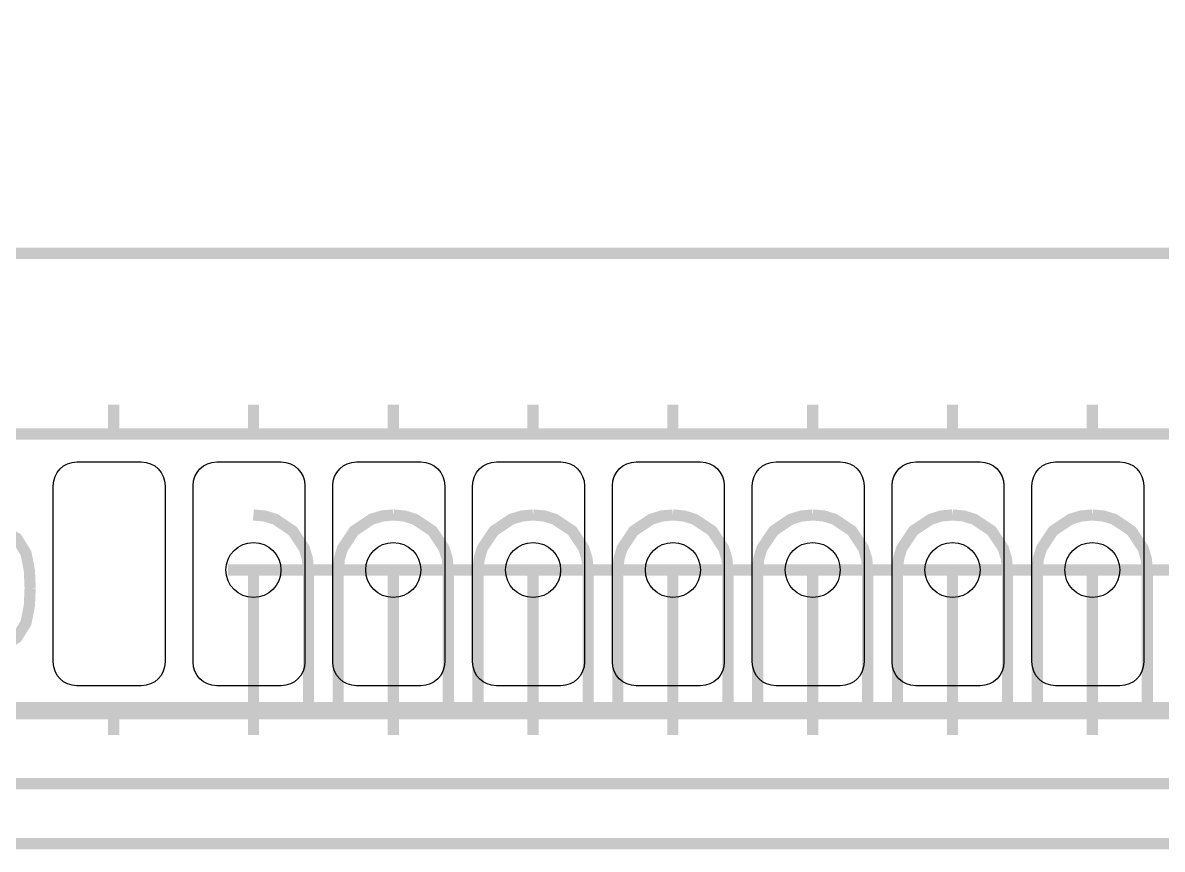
# Model space of a CAD drawing. Header units: inches. Extents: x -2.28 to 2.28, y -1.45 to 1.48.
# Drawn here: x -0.994 to -0.179, y -1.441 to -0.85 of the extents above; entities that cross this region are included whole.
import ezdxf

# ---------------------------------------------------------------- set-up
doc = ezdxf.new("R2010")
doc.units = ezdxf.units.IN
doc.layers.get('0').update_dxf_attribs({"linetype": 'CONTINUOUS'})

msp = doc.modelspace()

# ---------------------------------------------------------------- linework, layer by layer
at = {"const_width": 0.008}
for points in [[(-2.271654, -1.436724), (2.279528, -1.436724), (2.279528, 1.472724), (-2.271654, 1.472724), (-2.271654, -1.436724)], [(-2.271654, -1.436724), (2.279528, -1.436724), (2.279528, 1.472724), (-2.271654, 1.472724), (-2.271654, -1.436724)], [(-2.271654, -1.436724), (2.279528, -1.436724), (2.279528, 1.472724), (-2.271654, 1.472724), (-2.271654, -1.436724)], [(-1.362528, -1.014685), (2.062669, -1.014685)], [(-1.362528, -1.014685), (2.062669, -1.014685)], [(-1.362528, -1.014685), (2.062669, -1.014685)], [(-0.929457, -1.142638), (-0.929457, -1.122953)], [(-0.929457, -1.142638), (-0.929457, -1.122953)], [(-0.929457, -1.142638), (-0.929457, -1.122953)], [(-0.829457, -1.142638), (-0.829457, -1.122953)], [(-0.829457, -1.142638), (-0.829457, -1.122953)], [(-0.829457, -1.142638), (-0.829457, -1.122953)], [(-0.729457, -1.142638), (-0.729457, -1.122953)], [(-0.729457, -1.142638), (-0.729457, -1.122953)], [(-0.729457, -1.142638), (-0.729457, -1.122953)], [(-0.629457, -1.142638), (-0.629457, -1.122953)], [(-0.629457, -1.142638), (-0.629457, -1.122953)], [(-0.629457, -1.142638), (-0.629457, -1.122953)], [(-0.529457, -1.142638), (-0.529457, -1.122953)], [(-0.529457, -1.142638), (-0.529457, -1.122953)], [(-0.529457, -1.142638), (-0.529457, -1.122953)], [(-0.429457, -1.142638), (-0.429457, -1.122953)], [(-0.429457, -1.142638), (-0.429457, -1.122953)], [(-0.429457, -1.142638), (-0.429457, -1.122953)], [(-0.329457, -1.142638), (-0.329457, -1.122953)], [(-0.329457, -1.142638), (-0.329457, -1.122953)], [(-0.329457, -1.142638), (-0.329457, -1.122953)], [(-0.229457, -1.142638), (-0.229457, -1.122953)], [(-0.229457, -1.142638), (-0.229457, -1.122953)], [(-0.229457, -1.142638), (-0.229457, -1.122953)], [(-1.032693, -1.393811), (1.067307, -1.393811), (1.067307, -1.143811), (-1.032693, -1.143811), (-1.032693, -1.393811)], [(-1.032693, -1.393811), (1.067307, -1.393811), (1.067307, -1.143811), (-1.032693, -1.143811), (-1.032693, -1.393811)], [(-1.032693, -1.393811), (1.067307, -1.393811), (1.067307, -1.143811), (-1.032693, -1.143811), (-1.032693, -1.393811)], [(-0.790087, -1.241063), (-0.79087, -1.233013), (-0.793124, -1.225569), (-0.801467, -1.213073), (-0.813962, -1.20473), (-0.821407, -1.202476), (-0.829457, -1.201693)], [(-0.790087, -1.241063), (-0.79087, -1.233013), (-0.793124, -1.225569), (-0.801467, -1.213073), (-0.813962, -1.20473), (-0.821407, -1.202476), (-0.829457, -1.201693)], [(-0.790087, -1.241063), (-0.79087, -1.233013), (-0.793124, -1.225569), (-0.801467, -1.213073), (-0.813962, -1.20473), (-0.821407, -1.202476), (-0.829457, -1.201693)], [(-0.768827, -1.241063), (-0.768043, -1.233013), (-0.765789, -1.225569), (-0.757446, -1.213073), (-0.744951, -1.20473), (-0.737507, -1.202476), (-0.729457, -1.201693)], [(-0.768827, -1.241063), (-0.768043, -1.233013), (-0.765789, -1.225569), (-0.757446, -1.213073), (-0.744951, -1.20473), (-0.737507, -1.202476), (-0.729457, -1.201693)], [(-0.768827, -1.241063), (-0.768043, -1.233013), (-0.765789, -1.225569), (-0.757446, -1.213073), (-0.744951, -1.20473), (-0.737507, -1.202476), (-0.729457, -1.201693)], [(-0.690087, -1.241063), (-0.69087, -1.233013), (-0.693124, -1.225569), (-0.701467, -1.213073), (-0.713962, -1.20473), (-0.721407, -1.202476), (-0.729457, -1.201693)], [(-0.690087, -1.241063), (-0.69087, -1.233013), (-0.693124, -1.225569), (-0.701467, -1.213073), (-0.713962, -1.20473), (-0.721407, -1.202476), (-0.729457, -1.201693)], [(-0.690087, -1.241063), (-0.69087, -1.233013), (-0.693124, -1.225569), (-0.701467, -1.213073), (-0.713962, -1.20473), (-0.721407, -1.202476), (-0.729457, -1.201693)], [(-0.668827, -1.241063), (-0.668043, -1.233013), (-0.665789, -1.225569), (-0.657446, -1.213073), (-0.644951, -1.20473), (-0.637507, -1.202476), (-0.629457, -1.201693)], [(-0.668827, -1.241063), (-0.668043, -1.233013), (-0.665789, -1.225569), (-0.657446, -1.213073), (-0.644951, -1.20473), (-0.637507, -1.202476), (-0.629457, -1.201693)], [(-0.668827, -1.241063), (-0.668043, -1.233013), (-0.665789, -1.225569), (-0.657446, -1.213073), (-0.644951, -1.20473), (-0.637507, -1.202476), (-0.629457, -1.201693)], [(-0.590087, -1.241063), (-0.59087, -1.233013), (-0.593124, -1.225569), (-0.601467, -1.213073), (-0.613962, -1.20473), (-0.621407, -1.202476), (-0.629457, -1.201693)], [(-0.590087, -1.241063), (-0.59087, -1.233013), (-0.593124, -1.225569), (-0.601467, -1.213073), (-0.613962, -1.20473), (-0.621407, -1.202476), (-0.629457, -1.201693)], [(-0.590087, -1.241063), (-0.59087, -1.233013), (-0.593124, -1.225569), (-0.601467, -1.213073), (-0.613962, -1.20473), (-0.621407, -1.202476), (-0.629457, -1.201693)], [(-0.568827, -1.241063), (-0.568043, -1.233013), (-0.565789, -1.225569), (-0.557446, -1.213073), (-0.544951, -1.20473), (-0.537507, -1.202476), (-0.529457, -1.201693)], [(-0.568827, -1.241063), (-0.568043, -1.233013), (-0.565789, -1.225569), (-0.557446, -1.213073), (-0.544951, -1.20473), (-0.537507, -1.202476), (-0.529457, -1.201693)], [(-0.568827, -1.241063), (-0.568043, -1.233013), (-0.565789, -1.225569), (-0.557446, -1.213073), (-0.544951, -1.20473), (-0.537507, -1.202476), (-0.529457, -1.201693)], [(-0.490087, -1.241063), (-0.49087, -1.233013), (-0.493124, -1.225569), (-0.501467, -1.213073), (-0.513962, -1.20473), (-0.521407, -1.202476), (-0.529457, -1.201693)], [(-0.490087, -1.241063), (-0.49087, -1.233013), (-0.493124, -1.225569), (-0.501467, -1.213073), (-0.513962, -1.20473), (-0.521407, -1.202476), (-0.529457, -1.201693)], [(-0.490087, -1.241063), (-0.49087, -1.233013), (-0.493124, -1.225569), (-0.501467, -1.213073), (-0.513962, -1.20473), (-0.521407, -1.202476), (-0.529457, -1.201693)], [(-0.468827, -1.241063), (-0.468043, -1.233013), (-0.465789, -1.225569), (-0.457446, -1.213073), (-0.444951, -1.20473), (-0.437507, -1.202476), (-0.429457, -1.201693)], [(-0.468827, -1.241063), (-0.468043, -1.233013), (-0.465789, -1.225569), (-0.457446, -1.213073), (-0.444951, -1.20473), (-0.437507, -1.202476), (-0.429457, -1.201693)], [(-0.468827, -1.241063), (-0.468043, -1.233013), (-0.465789, -1.225569), (-0.457446, -1.213073), (-0.444951, -1.20473), (-0.437507, -1.202476), (-0.429457, -1.201693)], [(-0.390087, -1.241063), (-0.39087, -1.233013), (-0.393124, -1.225569), (-0.401467, -1.213073), (-0.413962, -1.20473), (-0.421407, -1.202476), (-0.429457, -1.201693)], [(-0.390087, -1.241063), (-0.39087, -1.233013), (-0.393124, -1.225569), (-0.401467, -1.213073), (-0.413962, -1.20473), (-0.421407, -1.202476), (-0.429457, -1.201693)], [(-0.390087, -1.241063), (-0.39087, -1.233013), (-0.393124, -1.225569), (-0.401467, -1.213073), (-0.413962, -1.20473), (-0.421407, -1.202476), (-0.429457, -1.201693)], [(-0.368827, -1.241063), (-0.368043, -1.233013), (-0.365789, -1.225569), (-0.357446, -1.213073), (-0.344951, -1.20473), (-0.337507, -1.202476), (-0.329457, -1.201693)], [(-0.368827, -1.241063), (-0.368043, -1.233013), (-0.365789, -1.225569), (-0.357446, -1.213073), (-0.344951, -1.20473), (-0.337507, -1.202476), (-0.329457, -1.201693)], [(-0.368827, -1.241063), (-0.368043, -1.233013), (-0.365789, -1.225569), (-0.357446, -1.213073), (-0.344951, -1.20473), (-0.337507, -1.202476), (-0.329457, -1.201693)], [(-0.290087, -1.241063), (-0.29087, -1.233013), (-0.293124, -1.225569), (-0.301467, -1.213073), (-0.313962, -1.20473), (-0.321407, -1.202476), (-0.329457, -1.201693)], [(-0.290087, -1.241063), (-0.29087, -1.233013), (-0.293124, -1.225569), (-0.301467, -1.213073), (-0.313962, -1.20473), (-0.321407, -1.202476), (-0.329457, -1.201693)], [(-0.290087, -1.241063), (-0.29087, -1.233013), (-0.293124, -1.225569), (-0.301467, -1.213073), (-0.313962, -1.20473), (-0.321407, -1.202476), (-0.329457, -1.201693)], [(-0.268827, -1.241063), (-0.268043, -1.233013), (-0.265789, -1.225569), (-0.257446, -1.213073), (-0.244951, -1.20473), (-0.237507, -1.202476), (-0.229457, -1.201693)], [(-0.268827, -1.241063), (-0.268043, -1.233013), (-0.265789, -1.225569), (-0.257446, -1.213073), (-0.244951, -1.20473), (-0.237507, -1.202476), (-0.229457, -1.201693)], [(-0.268827, -1.241063), (-0.268043, -1.233013), (-0.265789, -1.225569), (-0.257446, -1.213073), (-0.244951, -1.20473), (-0.237507, -1.202476), (-0.229457, -1.201693)], [(-0.190087, -1.241063), (-0.19087, -1.233013), (-0.193124, -1.225569), (-0.201467, -1.213073), (-0.213962, -1.20473), (-0.221407, -1.202476), (-0.229457, -1.201693)], [(-0.190087, -1.241063), (-0.19087, -1.233013), (-0.193124, -1.225569), (-0.201467, -1.213073), (-0.213962, -1.20473), (-0.221407, -1.202476), (-0.229457, -1.201693)], [(-0.190087, -1.241063), (-0.19087, -1.233013), (-0.193124, -1.225569), (-0.201467, -1.213073), (-0.213962, -1.20473), (-0.221407, -1.202476), (-0.229457, -1.201693)], [(-1.010178, -1.21406), (-1.004012, -1.21516), (-0.998706, -1.218483), (-0.992147, -1.229066), (-0.989752, -1.241402), (-0.989183, -1.253973)], [(-1.010178, -1.21406), (-1.004012, -1.21516), (-0.998706, -1.218483), (-0.992147, -1.229066), (-0.989752, -1.241402), (-0.989183, -1.253973)], [(-1.010178, -1.21406), (-1.004012, -1.21516), (-0.998706, -1.218483), (-0.992147, -1.229066), (-0.989752, -1.241402), (-0.989183, -1.253973)], [(-0.827882, -1.241063), (-0.847567, -1.241063)], [(-0.827882, -1.241063), (-0.847567, -1.241063)], [(-0.827882, -1.241063), (-0.847567, -1.241063)], [(-0.831031, -1.241063), (-0.811346, -1.241063)], [(-0.831031, -1.241063), (-0.811346, -1.241063)], [(-0.831031, -1.241063), (-0.811346, -1.241063)], [(-0.829457, -1.241063), (-0.829457, -1.339488)], [(-0.829457, -1.241063), (-0.731031, -1.241063)], [(-0.829457, -1.241063), (-0.829457, -1.339488)], [(-0.829457, -1.241063), (-0.731031, -1.241063)], [(-0.829457, -1.241063), (-0.829457, -1.339488)], [(-0.829457, -1.241063), (-0.731031, -1.241063)], [(-0.729457, -1.241063), (-0.827882, -1.241063)], [(-0.729457, -1.241063), (-0.827882, -1.241063)], [(-0.729457, -1.241063), (-0.827882, -1.241063)], [(-0.790087, -1.339488), (-0.790087, -1.241063)], [(-0.790087, -1.339488), (-0.790087, -1.241063)], [(-0.790087, -1.339488), (-0.790087, -1.241063)], [(-0.768827, -1.241063), (-0.768827, -1.339488)], [(-0.768827, -1.241063), (-0.768827, -1.339488)], [(-0.768827, -1.241063), (-0.768827, -1.339488)], [(-0.727882, -1.241063), (-0.747567, -1.241063)], [(-0.727882, -1.241063), (-0.747567, -1.241063)], [(-0.727882, -1.241063), (-0.747567, -1.241063)], [(-0.731031, -1.241063), (-0.711346, -1.241063)], [(-0.731031, -1.241063), (-0.711346, -1.241063)], [(-0.731031, -1.241063), (-0.711346, -1.241063)], [(-0.729457, -1.241063), (-0.729457, -1.339488)], [(-0.729457, -1.241063), (-0.631031, -1.241063)], [(-0.729457, -1.241063), (-0.729457, -1.339488)], [(-0.729457, -1.241063), (-0.631031, -1.241063)], [(-0.729457, -1.241063), (-0.729457, -1.339488)], [(-0.729457, -1.241063), (-0.631031, -1.241063)], [(-0.629457, -1.241063), (-0.727882, -1.241063)], [(-0.629457, -1.241063), (-0.727882, -1.241063)], [(-0.629457, -1.241063), (-0.727882, -1.241063)], [(-0.690087, -1.339488), (-0.690087, -1.241063)], [(-0.690087, -1.339488), (-0.690087, -1.241063)], [(-0.690087, -1.339488), (-0.690087, -1.241063)], [(-0.668827, -1.241063), (-0.668827, -1.339488)], [(-0.668827, -1.241063), (-0.668827, -1.339488)], [(-0.668827, -1.241063), (-0.668827, -1.339488)], [(-0.627882, -1.241063), (-0.647567, -1.241063)], [(-0.627882, -1.241063), (-0.647567, -1.241063)], [(-0.627882, -1.241063), (-0.647567, -1.241063)], [(-0.631031, -1.241063), (-0.611346, -1.241063)], [(-0.631031, -1.241063), (-0.611346, -1.241063)], [(-0.631031, -1.241063), (-0.611346, -1.241063)], [(-0.629457, -1.241063), (-0.629457, -1.339488)], [(-0.629457, -1.241063), (-0.531031, -1.241063)], [(-0.629457, -1.241063), (-0.629457, -1.339488)], [(-0.629457, -1.241063), (-0.531031, -1.241063)], [(-0.629457, -1.241063), (-0.629457, -1.339488)], [(-0.629457, -1.241063), (-0.531031, -1.241063)], [(-0.529457, -1.241063), (-0.627882, -1.241063)], [(-0.529457, -1.241063), (-0.627882, -1.241063)], [(-0.529457, -1.241063), (-0.627882, -1.241063)], [(-0.590087, -1.339488), (-0.590087, -1.241063)], [(-0.590087, -1.339488), (-0.590087, -1.241063)], [(-0.590087, -1.339488), (-0.590087, -1.241063)], [(-0.568827, -1.241063), (-0.568827, -1.339488)], [(-0.568827, -1.241063), (-0.568827, -1.339488)], [(-0.568827, -1.241063), (-0.568827, -1.339488)], [(-0.527882, -1.241063), (-0.547567, -1.241063)], [(-0.527882, -1.241063), (-0.547567, -1.241063)], [(-0.527882, -1.241063), (-0.547567, -1.241063)], [(-0.531031, -1.241063), (-0.511346, -1.241063)], [(-0.531031, -1.241063), (-0.511346, -1.241063)], [(-0.531031, -1.241063), (-0.511346, -1.241063)], [(-0.529457, -1.241063), (-0.529457, -1.339488)], [(-0.529457, -1.241063), (-0.431031, -1.241063)], [(-0.529457, -1.241063), (-0.529457, -1.339488)], [(-0.529457, -1.241063), (-0.431031, -1.241063)], [(-0.529457, -1.241063), (-0.529457, -1.339488)], [(-0.529457, -1.241063), (-0.431031, -1.241063)], [(-0.429457, -1.241063), (-0.527882, -1.241063)], [(-0.429457, -1.241063), (-0.527882, -1.241063)], [(-0.429457, -1.241063), (-0.527882, -1.241063)], [(-0.490087, -1.339488), (-0.490087, -1.241063)], [(-0.490087, -1.339488), (-0.490087, -1.241063)], [(-0.490087, -1.339488), (-0.490087, -1.241063)], [(-0.468827, -1.241063), (-0.468827, -1.339488)], [(-0.468827, -1.241063), (-0.468827, -1.339488)], [(-0.468827, -1.241063), (-0.468827, -1.339488)], [(-0.427882, -1.241063), (-0.447567, -1.241063)], [(-0.427882, -1.241063), (-0.447567, -1.241063)], [(-0.427882, -1.241063), (-0.447567, -1.241063)], [(-0.431031, -1.241063), (-0.411346, -1.241063)], [(-0.431031, -1.241063), (-0.411346, -1.241063)], [(-0.431031, -1.241063), (-0.411346, -1.241063)], [(-0.429457, -1.241063), (-0.429457, -1.339488)], [(-0.429457, -1.241063), (-0.331031, -1.241063)], [(-0.429457, -1.241063), (-0.429457, -1.339488)], [(-0.429457, -1.241063), (-0.331031, -1.241063)], [(-0.429457, -1.241063), (-0.429457, -1.339488)], [(-0.429457, -1.241063), (-0.331031, -1.241063)], [(-0.329457, -1.241063), (-0.427882, -1.241063)], [(-0.329457, -1.241063), (-0.427882, -1.241063)], [(-0.329457, -1.241063), (-0.427882, -1.241063)], [(-0.390087, -1.339488), (-0.390087, -1.241063)], [(-0.390087, -1.339488), (-0.390087, -1.241063)], [(-0.390087, -1.339488), (-0.390087, -1.241063)], [(-0.368827, -1.241063), (-0.368827, -1.339488)], [(-0.368827, -1.241063), (-0.368827, -1.339488)], [(-0.368827, -1.241063), (-0.368827, -1.339488)], [(-0.327882, -1.241063), (-0.347567, -1.241063)], [(-0.327882, -1.241063), (-0.347567, -1.241063)], [(-0.327882, -1.241063), (-0.347567, -1.241063)], [(-0.331031, -1.241063), (-0.311346, -1.241063)], [(-0.331031, -1.241063), (-0.311346, -1.241063)], [(-0.331031, -1.241063), (-0.311346, -1.241063)], [(-0.329457, -1.241063), (-0.329457, -1.339488)], [(-0.329457, -1.241063), (-0.231031, -1.241063)], [(-0.329457, -1.241063), (-0.329457, -1.339488)], [(-0.329457, -1.241063), (-0.231031, -1.241063)], [(-0.329457, -1.241063), (-0.329457, -1.339488)], [(-0.329457, -1.241063), (-0.231031, -1.241063)], [(-0.229457, -1.241063), (-0.327882, -1.241063)], [(-0.229457, -1.241063), (-0.327882, -1.241063)], [(-0.229457, -1.241063), (-0.327882, -1.241063)], [(-0.290087, -1.339488), (-0.290087, -1.241063)], [(-0.290087, -1.339488), (-0.290087, -1.241063)], [(-0.290087, -1.339488), (-0.290087, -1.241063)], [(-0.268827, -1.241063), (-0.268827, -1.339488)], [(-0.268827, -1.241063), (-0.268827, -1.339488)], [(-0.268827, -1.241063), (-0.268827, -1.339488)], [(-0.227882, -1.241063), (-0.247567, -1.241063)], [(-0.227882, -1.241063), (-0.247567, -1.241063)], [(-0.227882, -1.241063), (-0.247567, -1.241063)], [(-0.231031, -1.241063), (-0.211346, -1.241063)], [(-0.231031, -1.241063), (-0.211346, -1.241063)], [(-0.231031, -1.241063), (-0.211346, -1.241063)], [(-0.229457, -1.241063), (-0.229457, -1.339488)], [(-0.229457, -1.241063), (-0.131031, -1.241063)], [(-0.229457, -1.241063), (-0.229457, -1.339488)], [(-0.229457, -1.241063), (-0.131031, -1.241063)], [(-0.229457, -1.241063), (-0.229457, -1.339488)], [(-0.229457, -1.241063), (-0.131031, -1.241063)], [(-0.129457, -1.241063), (-0.227882, -1.241063)], [(-0.129457, -1.241063), (-0.227882, -1.241063)], [(-0.129457, -1.241063), (-0.227882, -1.241063)], [(-0.190087, -1.339488), (-0.190087, -1.241063)], [(-0.190087, -1.339488), (-0.190087, -1.241063)], [(-0.190087, -1.339488), (-0.190087, -1.241063)], [(-0.989183, -1.253973), (-0.989754, -1.266514), (-0.992144, -1.278821), (-0.998677, -1.289389), (-1.003965, -1.292717), (-1.010115, -1.293822)], [(-0.989183, -1.253973), (-0.989754, -1.266514), (-0.992144, -1.278821), (-0.998677, -1.289389), (-1.003965, -1.292717), (-1.010115, -1.293822)], [(-0.989183, -1.253973), (-0.989754, -1.266514), (-0.992144, -1.278821), (-0.998677, -1.289389), (-1.003965, -1.292717), (-1.010115, -1.293822)], [(-1.480638, -1.339488), (-0.968827, -1.339488)], [(-1.480638, -1.339488), (-0.968827, -1.339488)], [(-1.480638, -1.339488), (-0.968827, -1.339488)], [(-0.968827, -1.339488), (-0.890087, -1.339488)], [(-0.968827, -1.339488), (-0.890087, -1.339488)], [(-0.968827, -1.339488), (-0.890087, -1.339488)], [(-0.929457, -1.339488), (-0.929457, -1.359173)], [(-0.929457, -1.339488), (-0.929457, -1.359173)], [(-0.929457, -1.339488), (-0.929457, -1.359173)], [(-0.890087, -1.339488), (-0.868827, -1.339488)], [(-0.890087, -1.339488), (-0.868827, -1.339488)], [(-0.890087, -1.339488), (-0.868827, -1.339488)], [(-0.868827, -1.339488), (-0.790087, -1.339488)], [(-0.868827, -1.339488), (-0.790087, -1.339488)], [(-0.868827, -1.339488), (-0.790087, -1.339488)], [(-0.829457, -1.339488), (-0.829457, -1.359173)], [(-0.829457, -1.339488), (-0.829457, -1.359173)], [(-0.829457, -1.339488), (-0.829457, -1.359173)], [(-0.790087, -1.339488), (-0.768827, -1.339488)], [(-0.790087, -1.339488), (-0.768827, -1.339488)], [(-0.790087, -1.339488), (-0.768827, -1.339488)], [(-0.768827, -1.339488), (-0.690087, -1.339488)], [(-0.768827, -1.339488), (-0.690087, -1.339488)], [(-0.768827, -1.339488), (-0.690087, -1.339488)], [(-0.729457, -1.339488), (-0.729457, -1.359173)], [(-0.729457, -1.339488), (-0.729457, -1.359173)], [(-0.729457, -1.339488), (-0.729457, -1.359173)], [(-0.690087, -1.339488), (-0.668827, -1.339488)], [(-0.690087, -1.339488), (-0.668827, -1.339488)], [(-0.690087, -1.339488), (-0.668827, -1.339488)], [(-0.668827, -1.339488), (-0.590087, -1.339488)], [(-0.668827, -1.339488), (-0.590087, -1.339488)], [(-0.668827, -1.339488), (-0.590087, -1.339488)], [(-0.629457, -1.339488), (-0.629457, -1.359173)], [(-0.629457, -1.339488), (-0.629457, -1.359173)], [(-0.629457, -1.339488), (-0.629457, -1.359173)], [(-0.590087, -1.339488), (-0.568827, -1.339488)], [(-0.590087, -1.339488), (-0.568827, -1.339488)], [(-0.590087, -1.339488), (-0.568827, -1.339488)], [(-0.568827, -1.339488), (-0.490087, -1.339488)], [(-0.568827, -1.339488), (-0.490087, -1.339488)], [(-0.568827, -1.339488), (-0.490087, -1.339488)], [(-0.529457, -1.339488), (-0.529457, -1.359173)], [(-0.529457, -1.339488), (-0.529457, -1.359173)], [(-0.529457, -1.339488), (-0.529457, -1.359173)], [(-0.490087, -1.339488), (-0.468827, -1.339488)], [(-0.490087, -1.339488), (-0.468827, -1.339488)], [(-0.490087, -1.339488), (-0.468827, -1.339488)], [(-0.468827, -1.339488), (-0.390087, -1.339488)], [(-0.468827, -1.339488), (-0.390087, -1.339488)], [(-0.468827, -1.339488), (-0.390087, -1.339488)], [(-0.429457, -1.339488), (-0.429457, -1.359173)], [(-0.429457, -1.339488), (-0.429457, -1.359173)], [(-0.429457, -1.339488), (-0.429457, -1.359173)], [(-0.390087, -1.339488), (-0.368827, -1.339488)], [(-0.390087, -1.339488), (-0.368827, -1.339488)], [(-0.390087, -1.339488), (-0.368827, -1.339488)], [(-0.368827, -1.339488), (-0.290087, -1.339488)], [(-0.368827, -1.339488), (-0.290087, -1.339488)], [(-0.368827, -1.339488), (-0.290087, -1.339488)], [(-0.329457, -1.339488), (-0.329457, -1.359173)], [(-0.329457, -1.339488), (-0.329457, -1.359173)], [(-0.329457, -1.339488), (-0.329457, -1.359173)], [(-0.290087, -1.339488), (-0.268827, -1.339488)], [(-0.290087, -1.339488), (-0.268827, -1.339488)], [(-0.290087, -1.339488), (-0.268827, -1.339488)], [(-0.268827, -1.339488), (-0.190087, -1.339488)], [(-0.268827, -1.339488), (-0.190087, -1.339488)], [(-0.268827, -1.339488), (-0.190087, -1.339488)], [(-0.229457, -1.339488), (-0.229457, -1.359173)], [(-0.229457, -1.339488), (-0.229457, -1.359173)], [(-0.229457, -1.339488), (-0.229457, -1.359173)], [(-0.190087, -1.339488), (-0.168827, -1.339488)], [(-0.190087, -1.339488), (-0.168827, -1.339488)], [(-0.190087, -1.339488), (-0.168827, -1.339488)], [(1.067307, -1.343811), (-1.032693, -1.343811)], [(1.067307, -1.343811), (-1.032693, -1.343811)], [(1.067307, -1.343811), (-1.032693, -1.343811)]]:
    msp.add_lwpolyline(points, dxfattribs=at)
for points in [[(-0.909693, -1.323811), (-0.955693, -1.323811), (-0.959169, -1.323473), (-0.962383, -1.3225), (-0.965274, -1.320954), (-0.967779, -1.318897), (-0.969835, -1.316392), (-0.971381, -1.313501), (-0.972355, -1.310287), (-0.972693, -1.306811), (-0.972693, -1.180811), (-0.972355, -1.177335), (-0.971381, -1.174121), (-0.969835, -1.17123), (-0.967779, -1.168725), (-0.965274, -1.166669), (-0.962383, -1.165122), (-0.959169, -1.164149), (-0.955693, -1.163811), (-0.909693, -1.163811), (-0.906217, -1.164149), (-0.903003, -1.165122), (-0.900112, -1.166669), (-0.897607, -1.168725), (-0.89555, -1.17123), (-0.894004, -1.174121), (-0.893031, -1.177335), (-0.892693, -1.180811), (-0.892693, -1.306811), (-0.893031, -1.310287), (-0.894004, -1.313501), (-0.89555, -1.316392), (-0.897607, -1.318897), (-0.900112, -1.320954), (-0.903003, -1.3225), (-0.906217, -1.323473), (-0.909693, -1.323811)], [(-0.809693, -1.323811), (-0.855693, -1.323811), (-0.859169, -1.323473), (-0.862383, -1.3225), (-0.865274, -1.320954), (-0.867779, -1.318897), (-0.869835, -1.316392), (-0.871381, -1.313501), (-0.872355, -1.310287), (-0.872693, -1.306811), (-0.872693, -1.180811), (-0.872355, -1.177335), (-0.871381, -1.174121), (-0.869835, -1.17123), (-0.867779, -1.168725), (-0.865274, -1.166669), (-0.862383, -1.165122), (-0.859169, -1.164149), (-0.855693, -1.163811), (-0.809693, -1.163811), (-0.806217, -1.164149), (-0.803003, -1.165122), (-0.800112, -1.166669), (-0.797607, -1.168725), (-0.79555, -1.17123), (-0.794004, -1.174121), (-0.793031, -1.177335), (-0.792693, -1.180811), (-0.792693, -1.306811), (-0.793031, -1.310287), (-0.794004, -1.313501), (-0.79555, -1.316392), (-0.797607, -1.318897), (-0.800112, -1.320954), (-0.803003, -1.3225), (-0.806217, -1.323473), (-0.809693, -1.323811)], [(-0.709693, -1.323811), (-0.755693, -1.323811), (-0.759169, -1.323473), (-0.762383, -1.3225), (-0.765274, -1.320954), (-0.767779, -1.318897), (-0.769835, -1.316392), (-0.771381, -1.313501), (-0.772355, -1.310287), (-0.772693, -1.306811), (-0.772693, -1.180811), (-0.772355, -1.177335), (-0.771381, -1.174121), (-0.769835, -1.17123), (-0.767779, -1.168725), (-0.765274, -1.166669), (-0.762383, -1.165122), (-0.759169, -1.164149), (-0.755693, -1.163811), (-0.709693, -1.163811), (-0.706217, -1.164149), (-0.703003, -1.165122), (-0.700112, -1.166669), (-0.697607, -1.168725), (-0.69555, -1.17123), (-0.694004, -1.174121), (-0.693031, -1.177335), (-0.692693, -1.180811), (-0.692693, -1.306811), (-0.693031, -1.310287), (-0.694004, -1.313501), (-0.69555, -1.316392), (-0.697607, -1.318897), (-0.700112, -1.320954), (-0.703003, -1.3225), (-0.706217, -1.323473), (-0.709693, -1.323811)], [(-0.609693, -1.323811), (-0.655693, -1.323811), (-0.659169, -1.323473), (-0.662383, -1.3225), (-0.665274, -1.320954), (-0.667779, -1.318897), (-0.669835, -1.316392), (-0.671381, -1.313501), (-0.672355, -1.310287), (-0.672693, -1.306811), (-0.672693, -1.180811), (-0.672355, -1.177335), (-0.671381, -1.174121), (-0.669835, -1.17123), (-0.667779, -1.168725), (-0.665274, -1.166669), (-0.662383, -1.165122), (-0.659169, -1.164149), (-0.655693, -1.163811), (-0.609693, -1.163811), (-0.606217, -1.164149), (-0.603003, -1.165122), (-0.600112, -1.166669), (-0.597607, -1.168725), (-0.59555, -1.17123), (-0.594004, -1.174121), (-0.593031, -1.177335), (-0.592693, -1.180811), (-0.592693, -1.306811), (-0.593031, -1.310287), (-0.594004, -1.313501), (-0.59555, -1.316392), (-0.597607, -1.318897), (-0.600112, -1.320954), (-0.603003, -1.3225), (-0.606217, -1.323473), (-0.609693, -1.323811)], [(-0.509693, -1.323811), (-0.555693, -1.323811), (-0.559169, -1.323473), (-0.562383, -1.3225), (-0.565274, -1.320954), (-0.567779, -1.318897), (-0.569835, -1.316392), (-0.571381, -1.313501), (-0.572355, -1.310287), (-0.572693, -1.306811), (-0.572693, -1.180811), (-0.572355, -1.177335), (-0.571381, -1.174121), (-0.569835, -1.17123), (-0.567779, -1.168725), (-0.565274, -1.166669), (-0.562383, -1.165122), (-0.559169, -1.164149), (-0.555693, -1.163811), (-0.509693, -1.163811), (-0.506217, -1.164149), (-0.503003, -1.165122), (-0.500112, -1.166669), (-0.497607, -1.168725), (-0.49555, -1.17123), (-0.494004, -1.174121), (-0.493031, -1.177335), (-0.492693, -1.180811), (-0.492693, -1.306811), (-0.493031, -1.310287), (-0.494004, -1.313501), (-0.49555, -1.316392), (-0.497607, -1.318897), (-0.500112, -1.320954), (-0.503003, -1.3225), (-0.506217, -1.323473), (-0.509693, -1.323811)], [(-0.409693, -1.323811), (-0.455693, -1.323811), (-0.459169, -1.323473), (-0.462383, -1.3225), (-0.465274, -1.320954), (-0.467779, -1.318897), (-0.469835, -1.316392), (-0.471381, -1.313501), (-0.472355, -1.310287), (-0.472693, -1.306811), (-0.472693, -1.180811), (-0.472355, -1.177335), (-0.471381, -1.174121), (-0.469835, -1.17123), (-0.467779, -1.168725), (-0.465274, -1.166669), (-0.462383, -1.165122), (-0.459169, -1.164149), (-0.455693, -1.163811), (-0.409693, -1.163811), (-0.406217, -1.164149), (-0.403003, -1.165122), (-0.400112, -1.166669), (-0.397607, -1.168725), (-0.39555, -1.17123), (-0.394004, -1.174121), (-0.393031, -1.177335), (-0.392693, -1.180811), (-0.392693, -1.306811), (-0.393031, -1.310287), (-0.394004, -1.313501), (-0.39555, -1.316392), (-0.397607, -1.318897), (-0.400112, -1.320954), (-0.403003, -1.3225), (-0.406217, -1.323473), (-0.409693, -1.323811)], [(-0.309693, -1.323811), (-0.355693, -1.323811), (-0.359169, -1.323473), (-0.362383, -1.3225), (-0.365274, -1.320954), (-0.367779, -1.318897), (-0.369835, -1.316392), (-0.371381, -1.313501), (-0.372355, -1.310287), (-0.372693, -1.306811), (-0.372693, -1.180811), (-0.372355, -1.177335), (-0.371381, -1.174121), (-0.369835, -1.17123), (-0.367779, -1.168725), (-0.365274, -1.166669), (-0.362383, -1.165122), (-0.359169, -1.164149), (-0.355693, -1.163811), (-0.309693, -1.163811), (-0.306217, -1.164149), (-0.303003, -1.165122), (-0.300112, -1.166669), (-0.297607, -1.168725), (-0.29555, -1.17123), (-0.294004, -1.174121), (-0.293031, -1.177335), (-0.292693, -1.180811), (-0.292693, -1.306811), (-0.293031, -1.310287), (-0.294004, -1.313501), (-0.29555, -1.316392), (-0.297607, -1.318897), (-0.300112, -1.320954), (-0.303003, -1.3225), (-0.306217, -1.323473), (-0.309693, -1.323811)], [(-0.209693, -1.323811), (-0.255693, -1.323811), (-0.259169, -1.323473), (-0.262383, -1.3225), (-0.265274, -1.320954), (-0.267779, -1.318897), (-0.269835, -1.316392), (-0.271381, -1.313501), (-0.272355, -1.310287), (-0.272693, -1.306811), (-0.272693, -1.180811), (-0.272355, -1.177335), (-0.271381, -1.174121), (-0.269835, -1.17123), (-0.267779, -1.168725), (-0.265274, -1.166669), (-0.262383, -1.165122), (-0.259169, -1.164149), (-0.255693, -1.163811), (-0.209693, -1.163811), (-0.206217, -1.164149), (-0.203003, -1.165122), (-0.200112, -1.166669), (-0.197607, -1.168725), (-0.19555, -1.17123), (-0.194004, -1.174121), (-0.193031, -1.177335), (-0.192693, -1.180811), (-0.192693, -1.306811), (-0.193031, -1.310287), (-0.194004, -1.313501), (-0.19555, -1.316392), (-0.197607, -1.318897), (-0.200112, -1.320954), (-0.203003, -1.3225), (-0.206217, -1.323473), (-0.209693, -1.323811)]]:
    msp.add_lwpolyline(points, close=True)
for centre in [(-0.829457, -1.241063), (-0.829457, -1.241063), (-0.829457, -1.241063), (-0.729457, -1.241063), (-0.729457, -1.241063), (-0.729457, -1.241063), (-0.629457, -1.241063), (-0.629457, -1.241063), (-0.629457, -1.241063), (-0.529457, -1.241063), (-0.529457, -1.241063), (-0.529457, -1.241063), (-0.429457, -1.241063), (-0.429457, -1.241063), (-0.429457, -1.241063), (-0.329457, -1.241063), (-0.329457, -1.241063), (-0.329457, -1.241063), (-0.229457, -1.241063), (-0.229457, -1.241063), (-0.229457, -1.241063)]:
    msp.add_circle(centre, 0.019685)

doc.saveas('drawing.dxf')
